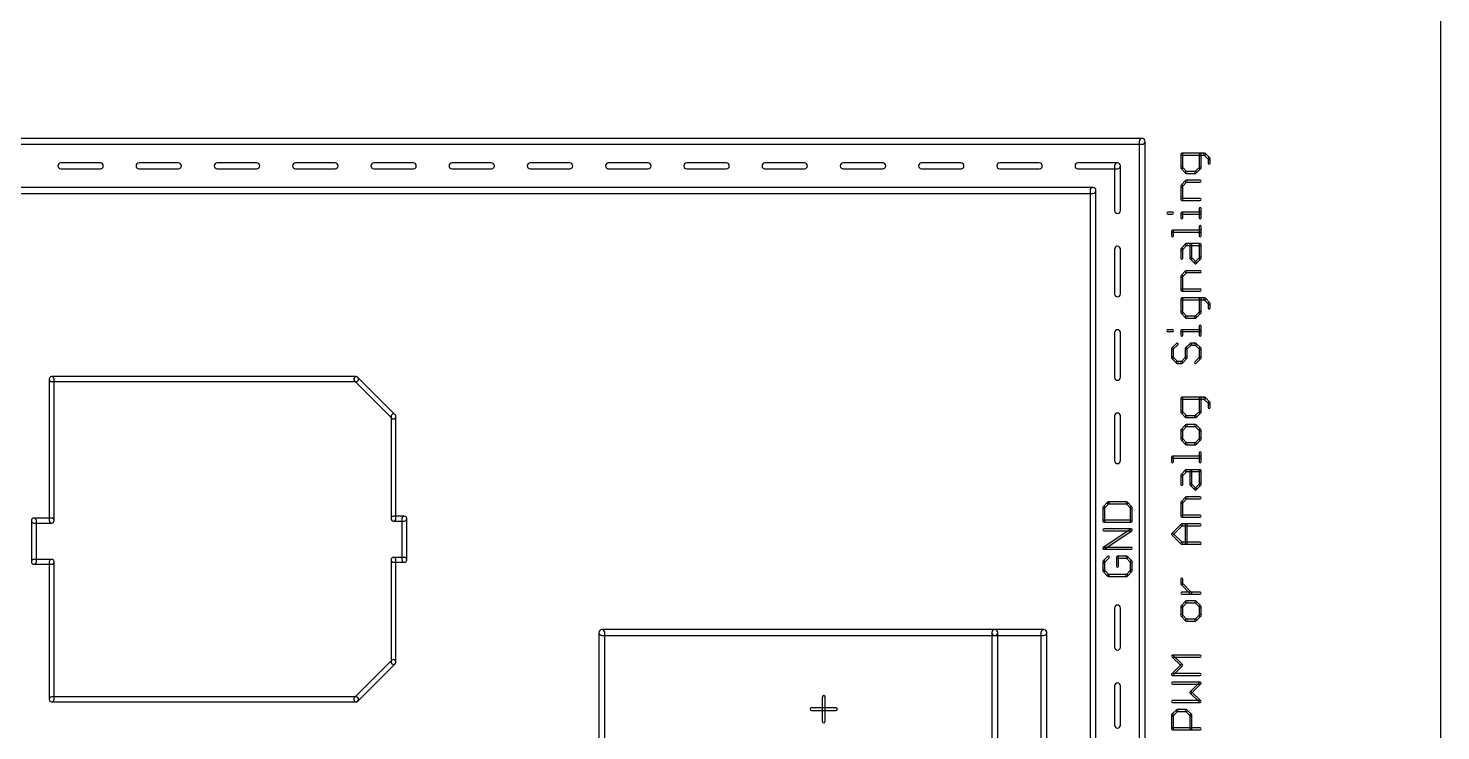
# Model space of a CAD drawing. Extents: x 0 to 11.2, y 0 to 11.2.
# Drawn here: x 9.772 to 11.21, y 5.914 to 6.629 of the extents above; entities that cross this region are included whole.
import ezdxf

# ---------------------------------------------------------------- set-up
doc = ezdxf.new("R2010")
doc.units = 0
doc.layers.add('20', color=53, linetype='CONTINUOUS')
doc.layers.add('21', color=253, linetype='CONTINUOUS')

msp = doc.modelspace()

# ---------------------------------------------------------------- linework, layer by layer
at = {"layer": '20'}
msp.add_line((11.21, 0), (11.21, 11.21), dxfattribs=at)
at = {"layer": '21'}
for points in [[(10.906, 6.517), (8.506, 6.517, 1), (8.506, 6.511), (10.906, 6.511, 1)], [(10.909, 4.864), (10.909, 6.514, 1), (10.903, 6.514), (10.903, 4.864, 1)], [(10.969671, 6.502051), (10.946317, 6.502051, 1), (10.946317, 6.500051), (10.969671, 6.500051, 1)], [(10.945317, 6.501051), (10.945317, 6.487039, 1), (10.947317, 6.487039), (10.947317, 6.501051, 1)], [(10.966, 6.487039), (10.966, 6.501051, 1), (10.964, 6.501051), (10.964, 6.487039, 1)], [(10.975048, 6.497087), (10.970378, 6.501758, 1), (10.968964, 6.500344), (10.973634, 6.495673, 1)], [(9.845606, 6.492), (9.805331, 6.492, 1), (9.805331, 6.486), (9.845606, 6.486, 1)], [(9.925252, 6.492), (9.884976, 6.492, 1), (9.884976, 6.486), (9.925252, 6.486, 1)], [(10.004898, 6.492), (9.964622, 6.492, 1), (9.964622, 6.486), (10.004898, 6.486, 1)], [(10.084543, 6.492), (10.044268, 6.492, 1), (10.044268, 6.486), (10.084543, 6.486, 1)], [(10.164189, 6.492), (10.123913, 6.492, 1), (10.123913, 6.486), (10.164189, 6.486, 1)], [(10.243835, 6.492), (10.203559, 6.492, 1), (10.203559, 6.486), (10.243835, 6.486, 1)], [(10.32348, 6.492), (10.283205, 6.492, 1), (10.283205, 6.486), (10.32348, 6.486, 1)], [(10.403126, 6.492), (10.36285, 6.492, 1), (10.36285, 6.486), (10.403126, 6.486, 1)], [(10.482772, 6.492), (10.442496, 6.492, 1), (10.442496, 6.486), (10.482772, 6.486, 1)], [(10.562417, 6.492), (10.522142, 6.492, 1), (10.522142, 6.486), (10.562417, 6.486, 1)], [(10.642063, 6.492), (10.601787, 6.492, 1), (10.601787, 6.486), (10.642063, 6.486, 1)], [(10.721709, 6.492), (10.681433, 6.492, 1), (10.681433, 6.486), (10.721709, 6.486, 1)], [(10.801354, 6.492), (10.761079, 6.492, 1), (10.761079, 6.486), (10.801354, 6.486, 1)], [(10.881, 6.492), (10.840724, 6.492, 1), (10.840724, 6.486), (10.881, 6.486, 1)], [(10.884, 6.443528), (10.884, 6.489, 1), (10.878, 6.489), (10.878, 6.443528, 1)], [(10.94561, 6.486332), (10.950281, 6.481661, 1), (10.951695, 6.483075), (10.947025, 6.487746, 1)], [(10.961036, 6.481661), (10.965707, 6.486332, 1), (10.964293, 6.487746), (10.959622, 6.483075, 1)], [(10.975341, 6.491709), (10.975341, 6.49638, 1), (10.973341, 6.49638), (10.973341, 6.491709, 1)], [(10.947025, 6.468049), (10.951695, 6.47272, 1), (10.950281, 6.474134), (10.94561, 6.469464, 1)], [(10.950988, 6.481368), (10.960329, 6.481368, 1), (10.960329, 6.483368), (10.950988, 6.483368, 1)], [(10.950988, 6.472427), (10.965, 6.472427, 1), (10.965, 6.474427), (10.950988, 6.474427, 1)], [(8.506, 6.461), (10.856, 6.461, 1), (10.856, 6.467), (8.506, 6.467, 1)], [(10.853, 6.464), (10.853, 4.864, 1), (10.859, 4.864), (10.859, 6.464, 1)], [(10.947317, 6.454745), (10.947317, 6.468757, 1), (10.945317, 6.468757), (10.945317, 6.454745, 1)], [(10.965, 6.455745), (10.946317, 6.455745, 1), (10.946317, 6.453745), (10.965, 6.453745, 1)], [(10.932305, 6.44), (10.936976, 6.44, 1), (10.936976, 6.442), (10.932305, 6.442, 1)], [(10.947317, 6.436329), (10.947317, 6.441, 1), (10.945317, 6.441), (10.945317, 6.436329, 1)], [(10.946317, 6.44), (10.965, 6.44, 1), (10.965, 6.442), (10.946317, 6.442, 1)], [(10.966, 6.436329), (10.966, 6.44567, 1), (10.964, 6.44567), (10.964, 6.436329, 1)], [(10.966, 6.417913), (10.966, 6.427254, 1), (10.964, 6.427254), (10.964, 6.417913, 1)], [(10.937976, 6.417913), (10.937976, 6.422584, 1), (10.935976, 6.422584), (10.935976, 6.417913, 1)], [(10.936976, 6.421584), (10.965, 6.421584, 1), (10.965, 6.423584), (10.936976, 6.423584, 1)], [(10.884, 6.358685), (10.884, 6.404157, 1), (10.878, 6.404157), (10.878, 6.358685, 1)], [(10.947025, 6.403594), (10.951695, 6.408265, 1), (10.950281, 6.409679), (10.94561, 6.405009, 1)], [(10.947317, 6.39496), (10.947317, 6.404302, 1), (10.945317, 6.404302), (10.945317, 6.39496, 1)], [(10.950988, 6.407972), (10.965, 6.407972, 1), (10.965, 6.409972), (10.950988, 6.409972, 1)], [(10.956659, 6.39496), (10.956659, 6.408972, 1), (10.954659, 6.408972), (10.954659, 6.39496, 1)], [(10.964, 6.408972), (10.964, 6.39496, 1), (10.966, 6.39496), (10.966, 6.408972, 1)], [(10.961036, 6.390997), (10.956366, 6.395667, 1), (10.954952, 6.394253), (10.959622, 6.389583, 1)], [(10.964293, 6.395667), (10.959622, 6.390997, 1), (10.961036, 6.389583), (10.965707, 6.394253, 1)], [(10.947025, 6.375971), (10.951695, 6.380642, 1), (10.950281, 6.382056), (10.94561, 6.377385, 1)], [(10.947317, 6.362666), (10.947317, 6.376678, 1), (10.945317, 6.376678), (10.945317, 6.362666, 1)], [(10.950988, 6.380349), (10.965, 6.380349, 1), (10.965, 6.382349), (10.950988, 6.382349, 1)], [(10.965, 6.363666), (10.946317, 6.363666, 1), (10.946317, 6.361666), (10.965, 6.361666, 1)], [(10.969671, 6.354725), (10.946317, 6.354725, 1), (10.946317, 6.352725), (10.969671, 6.352725, 1)], [(10.945317, 6.353725), (10.945317, 6.339713, 1), (10.947317, 6.339713), (10.947317, 6.353725, 1)], [(10.94561, 6.339006), (10.950281, 6.334335, 1), (10.951695, 6.33575), (10.947025, 6.34042, 1)], [(10.961036, 6.334335), (10.965707, 6.339006, 1), (10.964293, 6.34042), (10.959622, 6.33575, 1)], [(10.966, 6.339713), (10.966, 6.353725, 1), (10.964, 6.353725), (10.964, 6.339713, 1)], [(10.975048, 6.349762), (10.970378, 6.354432, 1), (10.968964, 6.353018), (10.973634, 6.348347, 1)], [(10.975341, 6.344384), (10.975341, 6.349055, 1), (10.973341, 6.349055), (10.973341, 6.344384, 1)], [(10.950988, 6.334043), (10.960329, 6.334043, 1), (10.960329, 6.336043), (10.950988, 6.336043, 1)], [(10.966, 6.316627), (10.966, 6.325968, 1), (10.964, 6.325968), (10.964, 6.316627, 1)], [(10.884, 6.273843), (10.884, 6.319315, 1), (10.878, 6.319315), (10.878, 6.273843, 1)], [(10.932305, 6.320297), (10.936976, 6.320297, 1), (10.936976, 6.322297), (10.932305, 6.322297, 1)], [(10.947317, 6.316627), (10.947317, 6.321297, 1), (10.945317, 6.321297), (10.945317, 6.316627, 1)], [(10.946317, 6.320297), (10.965, 6.320297, 1), (10.965, 6.322297), (10.946317, 6.322297, 1)], [(10.94094, 6.308393), (10.936269, 6.303722, 1), (10.937683, 6.302308), (10.942354, 6.306979, 1)], [(10.935976, 6.303015), (10.935976, 6.293674, 1), (10.937976, 6.293674), (10.937976, 6.303015, 1)], [(10.951695, 6.302308), (10.956366, 6.306979, 1), (10.954952, 6.308393), (10.950281, 6.303722, 1)], [(10.951988, 6.293674), (10.951988, 6.303015, 1), (10.949988, 6.303015), (10.949988, 6.293674, 1)], [(10.955659, 6.306686), (10.960329, 6.306686, 1), (10.960329, 6.308686), (10.955659, 6.308686, 1)], [(10.959622, 6.306979), (10.964293, 6.302308, 1), (10.965707, 6.303722), (10.961036, 6.308393, 1)], [(10.964, 6.303015), (10.964, 6.293674, 1), (10.966, 6.293674), (10.966, 6.303015, 1)], [(10.936269, 6.292967), (10.94094, 6.288296, 1), (10.942354, 6.28971), (10.937683, 6.294381, 1)], [(10.941647, 6.288003), (10.946317, 6.288003, 1), (10.946317, 6.290003), (10.941647, 6.290003, 1)], [(10.947025, 6.288296), (10.951695, 6.292967, 1), (10.950281, 6.294381), (10.94561, 6.28971, 1)], [(10.964293, 6.294381), (10.959622, 6.28971, 1), (10.961036, 6.288296), (10.965707, 6.292967, 1)], [(9.7985, 6.128), (9.7985, 6.272, 1), (9.7935, 6.272), (9.7935, 6.128, 1)], [(9.796, 6.2695), (10.106, 6.2695, 1), (10.106, 6.2745), (9.796, 6.2745, 1)], [(10.104232, 6.270232), (10.142232, 6.232232, 1), (10.145768, 6.235768), (10.107768, 6.273768, 1)], [(10.969671, 6.253439), (10.946317, 6.253439, 1), (10.946317, 6.251439), (10.969671, 6.251439, 1)], [(10.945317, 6.252439), (10.945317, 6.238427, 1), (10.947317, 6.238427), (10.947317, 6.252439, 1)], [(10.966, 6.238427), (10.966, 6.252439, 1), (10.964, 6.252439), (10.964, 6.238427, 1)], [(10.975048, 6.248475), (10.970378, 6.253146, 1), (10.968964, 6.251732), (10.973634, 6.247061, 1)], [(10.975341, 6.243098), (10.975341, 6.247768, 1), (10.973341, 6.247768), (10.973341, 6.243098, 1)], [(10.1415, 6.234), (10.1415, 6.13, 1), (10.1465, 6.13), (10.1465, 6.234, 1)], [(10.884, 6.189), (10.884, 6.234472, 1), (10.878, 6.234472), (10.878, 6.189, 1)], [(10.94561, 6.23772), (10.950281, 6.233049, 1), (10.951695, 6.234463), (10.947025, 6.239134, 1)], [(10.950281, 6.225522), (10.94561, 6.220852, 1), (10.947025, 6.219438), (10.951695, 6.224108, 1)], [(10.950988, 6.232756), (10.960329, 6.232756, 1), (10.960329, 6.234756), (10.950988, 6.234756, 1)], [(10.960329, 6.225815), (10.950988, 6.225815, 1), (10.950988, 6.223815), (10.960329, 6.223815, 1)], [(10.961036, 6.233049), (10.965707, 6.23772, 1), (10.964293, 6.239134), (10.959622, 6.234463, 1)], [(10.965707, 6.220852), (10.961036, 6.225522, 1), (10.959622, 6.224108), (10.964293, 6.219438, 1)], [(10.945317, 6.220145), (10.945317, 6.210803, 1), (10.947317, 6.210803), (10.947317, 6.220145, 1)], [(10.94561, 6.210096), (10.950281, 6.205426, 1), (10.951695, 6.20684), (10.947025, 6.211511, 1)], [(10.961036, 6.205426), (10.965707, 6.210096, 1), (10.964293, 6.211511), (10.959622, 6.20684, 1)], [(10.966, 6.210803), (10.966, 6.220145, 1), (10.964, 6.220145), (10.964, 6.210803, 1)], [(10.950988, 6.205133), (10.960329, 6.205133, 1), (10.960329, 6.207133), (10.950988, 6.207133, 1)], [(10.966, 6.187717), (10.966, 6.197058, 1), (10.964, 6.197058), (10.964, 6.187717, 1)], [(10.937976, 6.187717), (10.937976, 6.192388, 1), (10.935976, 6.192388), (10.935976, 6.187717, 1)], [(10.936976, 6.191388), (10.965, 6.191388, 1), (10.965, 6.193388), (10.936976, 6.193388, 1)], [(10.947025, 6.173398), (10.951695, 6.178069, 1), (10.950281, 6.179483), (10.94561, 6.174813, 1)], [(10.947317, 6.164764), (10.947317, 6.174105, 1), (10.945317, 6.174105), (10.945317, 6.164764, 1)], [(10.950988, 6.177776), (10.965, 6.177776, 1), (10.965, 6.179776), (10.950988, 6.179776, 1)], [(10.956659, 6.164764), (10.956659, 6.178776, 1), (10.954659, 6.178776), (10.954659, 6.164764, 1)], [(10.964, 6.178776), (10.964, 6.164764, 1), (10.966, 6.164764), (10.966, 6.178776, 1)], [(10.961036, 6.160801), (10.956366, 6.165471, 1), (10.954952, 6.164057), (10.959622, 6.159386, 1)], [(10.964293, 6.165471), (10.959622, 6.160801, 1), (10.961036, 6.159386), (10.965707, 6.164057, 1)], [(10.87094, 6.146766), (10.866269, 6.142095, 1), (10.867683, 6.140681), (10.872354, 6.145352, 1)], [(10.865976, 6.141388), (10.865976, 6.127376, 1), (10.867976, 6.127376), (10.867976, 6.141388, 1)], [(10.890329, 6.147059), (10.871647, 6.147059, 1), (10.871647, 6.145059), (10.890329, 6.145059, 1)], [(10.895707, 6.142095), (10.891036, 6.146766, 1), (10.889622, 6.145352), (10.894293, 6.140681, 1)], [(10.896, 6.127376), (10.896, 6.141388, 1), (10.894, 6.141388), (10.894, 6.127376, 1)], [(10.947025, 6.145775), (10.951695, 6.150445, 1), (10.950281, 6.15186), (10.94561, 6.147189, 1)], [(10.947317, 6.13247), (10.947317, 6.146482, 1), (10.945317, 6.146482), (10.945317, 6.13247, 1)], [(10.950988, 6.150153), (10.965, 6.150153, 1), (10.965, 6.152153), (10.950988, 6.152153, 1)], [(9.7805, 6.086), (9.7805, 6.128, 1), (9.7755, 6.128), (9.7755, 6.086, 1)], [(9.778, 6.1255), (9.796, 6.1255, 1), (9.796, 6.1305), (9.778, 6.1305, 1)], [(10.155, 6.1325), (10.144, 6.1325, 1), (10.144, 6.1275), (10.155, 6.1275, 1)], [(10.1575, 6.088), (10.1575, 6.13, 1), (10.1525, 6.13), (10.1525, 6.088, 1)], [(10.866976, 6.126376), (10.895, 6.126376, 1), (10.895, 6.128376), (10.866976, 6.128376, 1)], [(10.965, 6.13347), (10.946317, 6.13347, 1), (10.946317, 6.13147), (10.965, 6.13147, 1)], [(10.867531, 6.098921), (10.895555, 6.117603, 1), (10.894445, 6.119267), (10.866421, 6.100585, 1)], [(10.895, 6.119435), (10.866976, 6.119435, 1), (10.866976, 6.117435), (10.895, 6.117435, 1)], [(10.937683, 6.113481), (10.947025, 6.122822, 1), (10.94561, 6.124236), (10.936269, 6.114895, 1)], [(10.947025, 6.105554), (10.937683, 6.114895, 1), (10.936269, 6.113481), (10.94561, 6.104139, 1)], [(10.946317, 6.122529), (10.965, 6.122529, 1), (10.965, 6.124529), (10.946317, 6.124529, 1)], [(10.951988, 6.104846), (10.951988, 6.123529, 1), (10.949988, 6.123529), (10.949988, 6.104846, 1)], [(10.895, 6.100753), (10.866976, 6.100753, 1), (10.866976, 6.098753), (10.895, 6.098753, 1)], [(10.965, 6.105846), (10.946317, 6.105846, 1), (10.946317, 6.103846), (10.965, 6.103846, 1)], [(9.796, 6.0885), (9.778, 6.0885, 1), (9.778, 6.0835), (9.796, 6.0835, 1)], [(9.7985, 5.946), (9.7985, 6.086, 1), (9.7935, 6.086), (9.7935, 5.946, 1)], [(10.1415, 6.088), (10.1415, 5.984, 1), (10.1465, 5.984), (10.1465, 6.088, 1)], [(10.144, 6.0855), (10.155, 6.0855, 1), (10.155, 6.0905), (10.144, 6.0905, 1)], [(10.87094, 6.091519), (10.866269, 6.086848, 1), (10.867683, 6.085434), (10.872354, 6.090105, 1)], [(10.865976, 6.086141), (10.865976, 6.0768, 1), (10.867976, 6.0768), (10.867976, 6.086141, 1)], [(10.890329, 6.091812), (10.880988, 6.091812, 1), (10.880988, 6.089812), (10.890329, 6.089812, 1)], [(10.879988, 6.090812), (10.879988, 6.08147, 1), (10.881988, 6.08147), (10.881988, 6.090812, 1)], [(10.895707, 6.086848), (10.891036, 6.091519, 1), (10.889622, 6.090105), (10.894293, 6.085434, 1)], [(10.896, 6.0768), (10.896, 6.086141, 1), (10.894, 6.086141), (10.894, 6.0768, 1)], [(10.866269, 6.076093), (10.87094, 6.071422, 1), (10.872354, 6.072836), (10.867683, 6.077507, 1)], [(10.871647, 6.071129), (10.890329, 6.071129, 1), (10.890329, 6.073129), (10.871647, 6.073129, 1)], [(10.891036, 6.071422), (10.895707, 6.076093, 1), (10.894293, 6.077507), (10.889622, 6.072836, 1)], [(10.947317, 6.063545), (10.947317, 6.068215, 1), (10.945317, 6.068215), (10.945317, 6.063545, 1)], [(10.956366, 6.05491), (10.947025, 6.064252, 1), (10.94561, 6.062838), (10.954952, 6.053496, 1)], [(10.965, 6.055203), (10.946317, 6.055203, 1), (10.946317, 6.053203), (10.965, 6.053203, 1)], [(10.878, 6.039), (10.878, 5.999079, 1), (10.884, 5.999079), (10.884, 6.039, 1)], [(10.950281, 6.04597), (10.94561, 6.041299, 1), (10.947025, 6.039885), (10.951695, 6.044555, 1)], [(10.945317, 6.040592), (10.945317, 6.03125, 1), (10.947317, 6.03125), (10.947317, 6.040592, 1)], [(10.960329, 6.046262), (10.950988, 6.046262, 1), (10.950988, 6.044262), (10.960329, 6.044262, 1)], [(10.965707, 6.041299), (10.961036, 6.04597, 1), (10.959622, 6.044555), (10.964293, 6.039885, 1)], [(10.966, 6.03125), (10.966, 6.040592, 1), (10.964, 6.040592), (10.964, 6.03125, 1)], [(10.94561, 6.030543), (10.950281, 6.025873, 1), (10.951695, 6.027287), (10.947025, 6.031958, 1)], [(10.950988, 6.02558), (10.960329, 6.02558, 1), (10.960329, 6.02758), (10.950988, 6.02758, 1)], [(10.961036, 6.025873), (10.965707, 6.030543, 1), (10.964293, 6.031958), (10.959622, 6.027287, 1)], [(10.359, 5.164), (10.359, 6.014, 1), (10.353, 6.014), (10.353, 5.164, 1)], [(10.356, 6.011), (10.756, 6.011, 1), (10.756, 6.017), (10.356, 6.017, 1)], [(10.756, 6.011), (10.806, 6.011, 1), (10.806, 6.017), (10.756, 6.017, 1)], [(10.753, 6.014), (10.753, 5.164, 1), (10.759, 5.164), (10.759, 6.014, 1)], [(10.803, 6.014), (10.803, 5.164, 1), (10.809, 5.164), (10.809, 6.014, 1)], [(10.107768, 5.944232), (10.145768, 5.982232, 1), (10.142232, 5.985768), (10.104232, 5.947768, 1)], [(10.947025, 5.981381), (10.937683, 5.990722, 1), (10.936269, 5.989308), (10.94561, 5.979967, 1)], [(10.936976, 5.989015), (10.965, 5.989015, 1), (10.965, 5.991015), (10.936976, 5.991015, 1)], [(10.937683, 5.970626), (10.947025, 5.979967, 1), (10.94561, 5.981381), (10.936269, 5.97204, 1)], [(10.965, 5.972333), (10.936976, 5.972333, 1), (10.936976, 5.970333), (10.965, 5.970333, 1)], [(10.878, 5.959709), (10.878, 5.919787, 1), (10.884, 5.919787), (10.884, 5.959709, 1)], [(10.965, 5.963392), (10.936976, 5.963392, 1), (10.936976, 5.961392), (10.965, 5.961392, 1)], [(10.956366, 5.952343), (10.965707, 5.961685, 1), (10.964293, 5.963099), (10.954952, 5.953758, 1)], [(10.965707, 5.944416), (10.956366, 5.953758, 1), (10.954952, 5.952343), (10.964293, 5.943002, 1)], [(9.796, 5.9435), (10.106, 5.9435, 1), (10.106, 5.9485), (9.796, 5.9485, 1)], [(10.583484, 5.923669), (10.583484, 5.948356, 1), (10.580484, 5.948356), (10.580484, 5.923669, 1)], [(10.936976, 5.942709), (10.965, 5.942709, 1), (10.965, 5.944709), (10.936976, 5.944709, 1)], [(10.56964, 5.934512), (10.594328, 5.934512, 1), (10.594328, 5.937512), (10.56964, 5.937512, 1)], [(10.937683, 5.929391), (10.942354, 5.934061, 1), (10.94094, 5.935475), (10.936269, 5.930805, 1)], [(10.937976, 5.916086), (10.937976, 5.930098, 1), (10.935976, 5.930098), (10.935976, 5.916086, 1)], [(10.941647, 5.933768), (10.950988, 5.933768, 1), (10.950988, 5.935768), (10.941647, 5.935768, 1)], [(10.950281, 5.934061), (10.954952, 5.929391, 1), (10.956366, 5.930805), (10.951695, 5.935475, 1)], [(10.954659, 5.930098), (10.954659, 5.916086, 1), (10.956659, 5.916086), (10.956659, 5.930098, 1)], [(10.965, 5.917086), (10.936976, 5.917086, 1), (10.936976, 5.915086), (10.965, 5.915086, 1)]]:
    msp.add_lwpolyline(points, format="xyb", close=True, dxfattribs=at)

doc.saveas('drawing.dxf')
